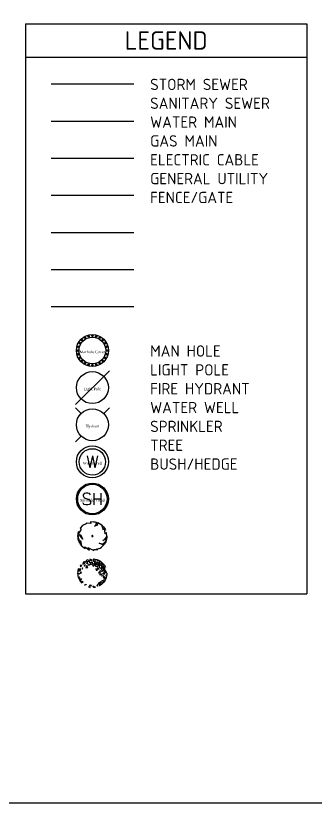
# Paper-space layout 'INFO_SHEET_FOR_STANDARDS' of a CAD drawing. Header units: feet, sheet in inches. Extents: x 0 to 10.7, y 0 to 8.2.
# Drawn here: x 3.77 to 5.69, y 0 to 5.05 of the extents above; entities that cross this region are included whole.
import ezdxf

# ---------------------------------------------------------------- set-up
doc = ezdxf.new("R2010")
doc.units = ezdxf.units.FT
doc.header["$MEASUREMENT"] = 0
doc.linetypes.add('DOT2', pattern=[0.125, 0, -0.125])
doc.layers.add('Construction Lines', color=11, linetype='DOT2', plot=False)
doc.layers.add('Product (Red Only)', color=1, linetype='Continuous')
doc.layers.add('Title Block', color=7, linetype='Continuous')
doc.styles.add('ISO3098B', font='ISO3098B.SHX', dxfattribs={"height": 2})
doc.styles.get("Standard").update_dxf_attribs({"font": 'simplex.shx'})
doc.styles.add('Times', font='times.ttf')
doc.linetypes.add('ELECTRICAL', pattern='A,0.5,-0.2,["ELC",Standard,S=0.1,R=0,X=-0.1,Y=-0.05],-0.2', length=0.9)
doc.linetypes.add('FENCE', pattern='A,0.5,-0.2,["X",Standard,S=0.1,R=0,X=-0.1,Y=-0.05],-0.2', length=0.9)
doc.linetypes.add('GAS_LINE', pattern='A,0.5,-0.2,["GAS",Standard,S=0.1,R=0,X=-0.1,Y=-0.05],-0.25', length=0.95)
doc.linetypes.add('SEWER', pattern='A,0.5,-0.2,["SW",Standard,S=0.1,R=0,X=-0.1,Y=-0.05],-0.2', length=0.9)
doc.linetypes.add('UTILITY', pattern='A,0.5,-0.2,["U",Standard,S=0.1,R=0,X=-0.1,Y=-0.05],-0.2', length=0.9)
doc.linetypes.add('WATER_SUPPLY', pattern='A,0.5,-0.2,["W",Standard,S=0.1,R=0,X=-0.1,Y=-0.05],-0.2', length=0.9)

# ---------------------------------------------------------------- blocks, each defined once
blk = doc.blocks.new('*U469')
for p, q in [((-0.0657, 0.0694), (-0.0803, 0.0519)), ((-0.0412, 0.0808), (-0.0657, 0.0694)), ((-0.0405, 0.0866), (-0.0412, 0.0808)), ((-0.0103, 0.0846), (-0.0405, 0.0866)), ((0.0266, 0.0912), (-0.0123, 0.0948)), ((-0.0123, 0.0948), (-0.0103, 0.0846)), ((0.0136, 0.0668), (0.0226, 0.0727)), ((0.034, 0.0725), (0.0136, 0.0668)), ((0.0226, 0.0727), (0.026, 0.0794)), ((0.026, 0.0794), (0.0266, 0.0912)), ((0.0368, 0.0882), (0.0328, 0.0816)), ((0.0328, 0.0816), (0.034, 0.0725)), ((0.0626, 0.0722), (0.0368, 0.0882)), ((0.0742, 0.0401), (0.0626, 0.0722)), ((-0.0806, 0.001), (-0.0955, -0.0006)), ((-0.0744, 0.0452), (-0.0946, 0.0132)), ((-0.0946, 0.0132), (-0.0781, 0.0077)), ((-0.0632, -0.0198), (-0.0806, 0.001)), ((-0.0803, 0.0519), (-0.0744, 0.0452)), ((-0.0781, 0.0077), (-0.0635, -0.0195)), ((-0.0034, 0.0004), (-0.0035, 0.0001)), ((-0.0035, 0.0001), (-0.0034, 0)), ((-0.0033, 0.0008), (-0.0034, 0.0007)), ((-0.0034, 0.0007), (-0.0034, 0.0005)), ((-0.0034, 0.0005), (-0.0034, 0.0004)), ((-0.003, 0.0003), (-0.0034, 0.0005)), ((-0.0032, 0.0011), (-0.0033, 0.001)), ((-0.0033, 0.001), (-0.0033, 0.0008)), ((-0.0027, 0.0008), (-0.0033, 0.001)), ((-0.0031, 0.0016), (-0.0032, 0.0014)), ((-0.0032, 0.0014), (-0.003, 0.0012)), ((-0.0031, 0.0011), (-0.0032, 0.0011)), ((-0.003, 0.0017), (-0.0031, 0.0016)), ((-0.003, 0.0012), (-0.0031, 0.0011)), ((-0.0027, 0.0021), (-0.003, 0.0018)), ((-0.003, 0.0018), (-0.003, 0.0017)), ((-0.0028, 0.0014), (-0.003, 0.0017)), ((-0.0016, 0.0002), (-0.003, 0.0003)), ((-0.0026, 0.0012), (-0.0028, 0.0014)), ((-0.0025, 0.0023), (-0.0027, 0.0023)), ((-0.0027, 0.0023), (-0.0027, 0.0022)), ((-0.0027, 0.0022), (-0.0027, 0.0021)), ((-0.0025, 0.0018), (-0.0027, 0.0021)), ((-0.0021, 0.0007), (-0.0027, 0.0008)), ((-0.0023, 0.0011), (-0.0026, 0.0012)), ((-0.0024, 0.0025), (-0.0025, 0.0023)), ((-0.0013, 0.001), (-0.0025, 0.0018)), ((-0.0022, 0.0026), (-0.0024, 0.0025)), ((-0.0019, 0.0021), (-0.0024, 0.0025)), ((-0.0019, 0.001), (-0.0023, 0.0011)), ((-0.0021, 0.0025), (-0.0022, 0.0026)), ((-0.002, 0.0025), (-0.0021, 0.0025)), ((-0.0015, 0.0004), (-0.0021, 0.0007)), ((-0.0019, 0.0029), (-0.002, 0.0028)), ((-0.002, 0.0028), (-0.002, 0.0025)), ((-0.0017, 0.0029), (-0.0019, 0.0029)), ((-0.0014, 0.0016), (-0.0019, 0.0021)), ((-0.0016, 0.0009), (-0.0019, 0.001)), ((-0.0013, 0.0032), (-0.0017, 0.0031)), ((-0.0017, 0.0031), (-0.0017, 0.0029)), ((-0.0017, 0.0026), (-0.0017, 0.0029)), ((-0.0017, 0.0024), (-0.0017, 0.0026)), ((-0.0014, 0.0021), (-0.0017, 0.0024)), ((-0.0014, 0.0006), (-0.0016, 0.0009)), ((-0.0012, 0), (-0.0016, 0.0002)), ((-0.0006, 0.0001), (-0.0015, 0.0004)), ((-0.0011, 0.0018), (-0.0014, 0.0021)), ((-0.0011, 0.0011), (-0.0014, 0.0016)), ((-0.0011, 0.0004), (-0.0014, 0.0006)), ((-0.0011, 0.0033), (-0.0013, 0.0032)), ((-0.0013, 0.0032), (-0.0013, 0.0032)), ((-0.0013, 0.0028), (-0.0013, 0.0032)), ((-0.0007, 0.0015), (-0.0013, 0.0028)), ((-0.0011, 0.0006), (-0.0013, 0.001)), ((-0.001, 0.0033), (-0.0011, 0.0033)), ((-0.001, 0.0016), (-0.0011, 0.0018)), ((-0.0005, 0.0003), (-0.0011, 0.0011)), ((-0.0007, 0.0003), (-0.0011, 0.0004)), ((-0.0008, 0.0034), (-0.001, 0.0033)), ((-0.0009, 0.0013), (-0.001, 0.0016)), ((-0.0007, 0.0009), (-0.0009, 0.0013)), ((-0.0006, 0.0034), (-0.0008, 0.0034)), ((-0.0006, 0.0028), (-0.0008, 0.0034)), ((-0.0006, 0.0011), (-0.0007, 0.0015)), ((-0.0005, 0.0006), (-0.0007, 0.0009)), ((-0.0005, 0.0002), (-0.0007, 0.0003)), ((-0.0006, 0.0032), (-0.0006, 0.0034)), ((-0.0005, 0.0032), (-0.0006, 0.0032)), ((-0.0004, 0.0021), (-0.0006, 0.0028)), ((-0.0003, 0.0035), (-0.0005, 0.0032)), ((-0.0004, 0.0004), (-0.0005, 0.0006)), ((-0.0004, 0.0015), (-0.0004, 0.0021)), ((-0.0002, 0.0005), (-0.0004, 0.0015)), ((-0.0001, 0.0035), (-0.0003, 0.0035)), ((-0.0003, 0.0029), (-0.0002, 0.0031)), ((-0.0002, 0.0025), (-0.0003, 0.0029)), ((-0.0002, 0.0031), (0, 0.0034)), ((0, 0.0021), (-0.0002, 0.0025)), ((-0.0002, 0.0012), (-0.0001, 0.0015)), ((-0.0001, 0.0008), (-0.0002, 0.0012)), ((0, 0.0034), (-0.0001, 0.0035)), ((-0.0001, 0.0015), (0, 0.0018)), ((-0.0001, 0.0006), (-0.0001, 0.0008)), ((0.0001, 0.0035), (0, 0.0034)), ((0, 0.0018), (0, 0.0021)), ((0, 0.0012), (0.0002, 0.0016)), ((0.0004, 0.0034), (0.0001, 0.0035)), ((0.0001, 0.0006), (0.0004, 0.0015)), ((0.0002, 0.0016), (0.0003, 0.003)), ((0.0002, 0.0005), (0.0003, 0.0007)), ((0.0003, 0.003), (0.0005, 0.0034)), ((0.0003, 0.0005), (0.0011, 0.0011)), ((0.0003, 0.0007), (0.0004, 0.0011)), ((0.0005, 0.0034), (0.0004, 0.0034)), ((0.0004, 0.0015), (0.0007, 0.0021)), ((0.0004, 0.0011), (0.0006, 0.0014)), ((0.0004, 0.0004), (0.0006, 0.0005)), ((0.0007, 0.0034), (0.0005, 0.0034)), ((0.0005, 0.0002), (0.0015, 0.0004)), ((0.0006, 0.0014), (0.0009, 0.0016)), ((0.0006, 0.0011), (0.001, 0.0013)), ((0.0006, 0.0005), (0.0009, 0.0007)), ((0.0006, 0.0001), (0.0008, 0.0001)), ((0.0008, 0.0034), (0.0007, 0.0034)), ((0.0007, 0.0021), (0.0008, 0.0027)), ((0.001, 0.0033), (0.0008, 0.0034)), ((0.0008, 0.0027), (0.001, 0.0033)), ((0.0008, 0.0001), (0.0012, 0.0002)), ((0.0009, 0.0016), (0.001, 0.0019)), ((0.0009, 0.0007), (0.0013, 0.0009)), ((0.0011, 0.0032), (0.001, 0.0033)), ((0.001, 0.0013), (0.0018, 0.0025)), ((0.001, 0.0019), (0.0011, 0.0023)), ((0.0011, 0.0031), (0.0011, 0.0032)), ((0.0012, 0.003), (0.0011, 0.0031)), ((0.0011, 0.0023), (0.0012, 0.0026)), ((0.0011, 0.0011), (0.0016, 0.0014)), ((0.0011, 0.0006), (0.0015, 0.0007)), ((0.0014, 0.0032), (0.0012, 0.003)), ((0.0012, 0.0026), (0.0014, 0.0028)), ((0.0012, 0.0002), (0.0015, 0.0002)), ((0.0012, 0), (0.0016, -0.0002)), ((0.0013, 0.0009), (0.0016, 0.001)), ((0.0016, 0.0031), (0.0014, 0.0032)), ((0.0014, 0.0028), (0.0017, 0.003)), ((0.0015, 0.0007), (0.0028, 0.0013)), ((0.0015, 0.0004), (0.0021, 0.0004)), ((0.0015, 0.0002), (0.0018, 0.0001)), ((0.0017, 0.003), (0.0016, 0.0031)), ((0.0016, 0.0014), (0.0021, 0.0019)), ((0.0016, 0.001), (0.0018, 0.0011)), ((0.0018, 0.003), (0.0017, 0.003)), ((0.0021, 0.0027), (0.0018, 0.003)), ((0.0018, 0.0025), (0.0021, 0.0027)), ((0.0018, 0.0011), (0.0021, 0.0014)), ((0.0018, 0.0001), (0.0021, 0)), ((0.0022, 0.0027), (0.0021, 0.0027)), ((0.0021, 0.0019), (0.0025, 0.0024)), ((0.0021, 0.0014), (0.0023, 0.0017)), ((0.0021, 0.0004), (0.0028, 0.0006)), ((0.0021, 0), (0.0025, 0.0002)), ((0.0023, 0.0027), (0.0022, 0.0027)), ((0.0023, 0.0025), (0.0023, 0.0027)), ((0.0025, 0.0024), (0.0023, 0.0025)), ((0.0023, 0.0017), (0.0026, 0.0017)), ((0.0026, 0.0022), (0.0025, 0.0024)), ((0.0025, 0.0021), (0.0026, 0.0022)), ((0.0025, 0.002), (0.0025, 0.0021)), ((0.0028, 0.002), (0.0025, 0.002)), ((0.0025, 0.0002), (0.0029, 0.0003)), ((0.0026, 0.0017), (0.0029, 0.0017)), ((0.0029, 0.0019), (0.0028, 0.002)), ((0.0028, 0.0013), (0.0032, 0.0013)), ((0.0028, 0.0006), (0.0034, 0.0008)), ((0.0029, 0.0017), (0.0029, 0.0019)), ((0.0031, 0.0017), (0.0029, 0.0017)), ((0.0029, 0.0003), (0.0031, 0.0002)), ((0.0032, 0.0013), (0.0031, 0.0017)), ((0.0031, 0.0002), (0.0034, 0)), ((0.0033, 0.0012), (0.0032, 0.0013)), ((0.0032, 0.0013), (0.0032, 0.0013)), ((0.0032, 0.0005), (0.0032, 0.0006)), ((0.0032, 0.0006), (0.0034, 0.0006)), ((0.0035, 0.0003), (0.0032, 0.0005)), ((0.0033, 0.001), (0.0033, 0.0012)), ((0.0034, 0.0008), (0.0033, 0.001)), ((0.0034, 0.0006), (0.0034, 0.0008)), ((0.0034, 0), (0.0035, 0.0001)), ((0.0035, -0.0001), (0.0034, 0)), ((0.0035, 0.0001), (0.0035, 0.0003)), ((0.0802, 0.052), (0.0742, 0.0401)), ((0.0839, 0.0158), (0.0802, 0.052)), ((0.0926, 0.0236), (0.0839, 0.0158)), ((0.0955, -0.0042), (0.0926, 0.0236)), ((-0.0955, -0.0006), (-0.0838, -0.0458)), ((-0.0838, -0.0458), (-0.0781, -0.0302)), ((-0.0781, -0.0302), (-0.0713, -0.0635)), ((-0.0034, 0), (-0.0035, -0.0001)), ((-0.0035, -0.0001), (-0.0035, -0.0003)), ((-0.0035, -0.0003), (-0.0032, -0.0005)), ((-0.0031, -0.0002), (-0.0034, 0)), ((-0.0032, -0.0006), (-0.0034, -0.0006)), ((-0.0034, -0.0006), (-0.0034, -0.0008)), ((-0.0028, -0.0006), (-0.0034, -0.0008)), ((-0.0034, -0.0008), (-0.0033, -0.001)), ((-0.0033, -0.001), (-0.0033, -0.0011)), ((-0.0033, -0.0011), (-0.0032, -0.0013)), ((-0.0032, -0.0005), (-0.0032, -0.0006)), ((-0.0032, -0.0013), (-0.0032, -0.0013)), ((-0.0032, -0.0013), (-0.0031, -0.0017)), ((-0.0028, -0.0013), (-0.0032, -0.0013)), ((-0.0029, -0.0003), (-0.0031, -0.0002)), ((-0.0031, -0.0017), (-0.0029, -0.0017)), ((-0.0025, -0.0002), (-0.0029, -0.0003)), ((-0.0029, -0.0017), (-0.0029, -0.0018)), ((-0.0026, -0.0017), (-0.0029, -0.0017)), ((-0.0029, -0.0018), (-0.0028, -0.002)), ((-0.0021, -0.0004), (-0.0028, -0.0006)), ((-0.0015, -0.0006), (-0.0028, -0.0013)), ((-0.0028, -0.002), (-0.0025, -0.002)), ((-0.0023, -0.0017), (-0.0026, -0.0017)), ((-0.0025, -0.0021), (-0.0026, -0.0022)), ((-0.0026, -0.0022), (-0.0025, -0.0024)), ((-0.0021, 0), (-0.0025, -0.0002)), ((-0.0021, -0.0019), (-0.0025, -0.0024)), ((-0.0025, -0.002), (-0.0025, -0.0021)), ((-0.0025, -0.0024), (-0.0023, -0.0025)), ((-0.0021, -0.0014), (-0.0023, -0.0017)), ((-0.0023, -0.0025), (-0.0023, -0.0026)), ((-0.0023, -0.0026), (-0.0022, -0.0027)), ((-0.0022, -0.0027), (-0.0021, -0.0027)), ((-0.0018, 0), (-0.0021, 0)), ((-0.0015, -0.0004), (-0.0021, -0.0004)), ((-0.0018, -0.0011), (-0.0021, -0.0014)), ((-0.0016, -0.0014), (-0.0021, -0.0019)), ((-0.0018, -0.0025), (-0.0021, -0.0027)), ((-0.0021, -0.0027), (-0.0018, -0.003)), ((-0.0015, -0.0001), (-0.0018, 0)), ((-0.0016, -0.0009), (-0.0018, -0.0011)), ((-0.001, -0.0013), (-0.0018, -0.0025)), ((-0.0018, -0.003), (-0.0017, -0.003)), ((-0.0014, -0.0028), (-0.0017, -0.003)), ((-0.0017, -0.003), (-0.0016, -0.0031)), ((-0.0013, -0.0009), (-0.0016, -0.0009)), ((-0.0011, -0.0011), (-0.0016, -0.0014)), ((-0.0016, -0.0031), (-0.0014, -0.0032)), ((-0.0012, -0.0002), (-0.0015, -0.0001)), ((-0.0005, -0.0002), (-0.0015, -0.0004)), ((-0.0011, -0.0006), (-0.0015, -0.0006)), ((-0.0012, -0.0026), (-0.0014, -0.0028)), ((-0.0014, -0.0032), (-0.0012, -0.003)), ((-0.0009, -0.0007), (-0.0013, -0.0009)), ((-0.0008, -0.0001), (-0.0012, -0.0002)), ((-0.0011, -0.0023), (-0.0012, -0.0026)), ((-0.0012, -0.003), (-0.0011, -0.0031)), ((-0.0003, -0.0005), (-0.0011, -0.0011)), ((-0.001, -0.0019), (-0.0011, -0.0023)), ((-0.0011, -0.0031), (-0.0011, -0.0032)), ((-0.0011, -0.0032), (-0.001, -0.0033)), ((-0.0006, -0.0011), (-0.001, -0.0013)), ((-0.0009, -0.0016), (-0.001, -0.0019)), ((-0.0008, -0.0027), (-0.001, -0.0033)), ((-0.001, -0.0033), (-0.0008, -0.0033)), ((-0.0006, -0.0004), (-0.0009, -0.0007)), ((-0.0006, -0.0014), (-0.0009, -0.0016)), ((-0.0006, -0.0001), (-0.0008, -0.0001)), ((-0.0007, -0.0021), (-0.0008, -0.0027)), ((-0.0008, -0.0033), (-0.0007, -0.0034)), ((-0.0004, -0.0015), (-0.0007, -0.0021)), ((-0.0007, -0.0034), (-0.0005, -0.0034)), ((-0.0004, -0.0003), (-0.0006, -0.0004)), ((-0.0004, -0.0011), (-0.0006, -0.0014)), ((-0.0003, -0.003), (-0.0005, -0.0034)), ((-0.0005, -0.0034), (-0.0004, -0.0034)), ((-0.0001, -0.0006), (-0.0004, -0.0015)), ((-0.0003, -0.0007), (-0.0004, -0.0011)), ((-0.0004, -0.0034), (-0.0001, -0.0035)), ((-0.0002, -0.0005), (-0.0003, -0.0007)), ((-0.0002, -0.0016), (-0.0003, -0.003)), ((0, -0.0012), (-0.0002, -0.0016)), ((-0.0001, -0.0035), (0, -0.0034)), ((0.0001, -0.0015), (0, -0.0018)), ((0, -0.0018), (0, -0.0021)), ((0, -0.0021), (0.0002, -0.0025)), ((0.0002, -0.0031), (0, -0.0034)), ((0, -0.0034), (0.0001, -0.0035)), ((0.0001, -0.0006), (0.0001, -0.0008)), ((0.0001, -0.0008), (0.0002, -0.0012)), ((0.0002, -0.0012), (0.0001, -0.0015)), ((0.0001, -0.0035), (0.0003, -0.0035)), ((0.0002, -0.0005), (0.0004, -0.0015)), ((0.0002, -0.0025), (0.0003, -0.0029)), ((0.0003, -0.0029), (0.0002, -0.0031)), ((0.0003, -0.0035), (0.0005, -0.0032)), ((0.0004, -0.0004), (0.0005, -0.0006)), ((0.0004, -0.0015), (0.0004, -0.0021)), ((0.0004, -0.0021), (0.0006, -0.0028)), ((0.0005, -0.0002), (0.0007, -0.0003)), ((0.0005, -0.0003), (0.0011, -0.0011)), ((0.0005, -0.0006), (0.0007, -0.0009)), ((0.0005, -0.0032), (0.0006, -0.0032)), ((0.0006, -0.0001), (0.0015, -0.0004)), ((0.0006, -0.0011), (0.0007, -0.0015)), ((0.0006, -0.0028), (0.0008, -0.0034)), ((0.0006, -0.0032), (0.0006, -0.0034)), ((0.0006, -0.0034), (0.0008, -0.0034)), ((0.0007, -0.0003), (0.0011, -0.0004)), ((0.0007, -0.0009), (0.0009, -0.0013)), ((0.0007, -0.0015), (0.0013, -0.0028)), ((0.0008, -0.0034), (0.001, -0.0033)), ((0.0009, -0.0013), (0.001, -0.0015)), ((0.001, -0.0015), (0.0011, -0.0018)), ((0.001, -0.0033), (0.0011, -0.0033)), ((0.0011, -0.0004), (0.0014, -0.0006)), ((0.0011, -0.0006), (0.0013, -0.001)), ((0.0011, -0.0011), (0.0014, -0.0016)), ((0.0011, -0.0018), (0.0014, -0.0021)), ((0.0011, -0.0033), (0.0013, -0.0032)), ((0.0013, -0.001), (0.0025, -0.0018)), ((0.0013, -0.0028), (0.0013, -0.0032)), ((0.0013, -0.0032), (0.0013, -0.0031)), ((0.0013, -0.0031), (0.0017, -0.0031)), ((0.0014, -0.0006), (0.0016, -0.0009)), ((0.0014, -0.0016), (0.0019, -0.0021)), ((0.0014, -0.0021), (0.0017, -0.0023)), ((0.0015, -0.0004), (0.0021, -0.0007)), ((0.0016, -0.0002), (0.003, -0.0003)), ((0.0016, -0.0009), (0.0019, -0.001)), ((0.0017, -0.0023), (0.0017, -0.0026)), ((0.0017, -0.0026), (0.0017, -0.0029)), ((0.0017, -0.0031), (0.0017, -0.0029)), ((0.0017, -0.0029), (0.0019, -0.0029)), ((0.0019, -0.001), (0.0023, -0.0011)), ((0.0019, -0.0021), (0.0024, -0.0025)), ((0.0019, -0.0029), (0.002, -0.0028)), ((0.002, -0.0028), (0.002, -0.0025)), ((0.002, -0.0025), (0.0021, -0.0025)), ((0.0021, -0.0007), (0.0027, -0.0008)), ((0.0021, -0.0025), (0.0022, -0.0026)), ((0.0022, -0.0026), (0.0024, -0.0025)), ((0.0023, -0.0011), (0.0026, -0.0012)), ((0.0024, -0.0025), (0.0025, -0.0023)), ((0.0025, -0.0018), (0.0027, -0.0021)), ((0.0025, -0.0023), (0.0027, -0.0023)), ((0.0026, -0.0012), (0.0028, -0.0014)), ((0.0027, -0.0008), (0.0033, -0.001)), ((0.0027, -0.0021), (0.003, -0.0018)), ((0.0027, -0.0022), (0.0027, -0.0021)), ((0.0027, -0.0023), (0.0027, -0.0022)), ((0.0028, -0.0014), (0.003, -0.0017)), ((0.003, -0.0003), (0.0034, -0.0005)), ((0.003, -0.0012), (0.0031, -0.0011)), ((0.0032, -0.0014), (0.003, -0.0012)), ((0.003, -0.0017), (0.0031, -0.0016)), ((0.003, -0.0018), (0.003, -0.0017)), ((0.0031, -0.0011), (0.0032, -0.0011)), ((0.0031, -0.0016), (0.0032, -0.0014)), ((0.0032, -0.0011), (0.0033, -0.001)), ((0.0033, -0.0008), (0.0034, -0.0007)), ((0.0033, -0.001), (0.0033, -0.0008)), ((0.0034, -0.0004), (0.0035, -0.0001)), ((0.0034, -0.0005), (0.0034, -0.0004)), ((0.0034, -0.0007), (0.0034, -0.0005)), ((0.0736, -0.0611), (0.0455, -0.047)), ((0.0455, -0.047), (0.0723, -0.0515)), ((0.0832, -0.0235), (0.0686, -0.0302)), ((0.069, -0.03), (0.0828, -0.0205)), ((0.0723, -0.0515), (0.0897, -0.0328)), ((0.0828, -0.0205), (0.0955, -0.0042)), ((0.0923, -0.0248), (0.0832, -0.0235)), ((0.0897, -0.0328), (0.0923, -0.0248)), ((-0.0713, -0.0635), (-0.0482, -0.0825)), ((-0.0482, -0.0825), (-0.0506, -0.0716)), ((-0.0506, -0.0716), (-0.0186, -0.0937)), ((-0.0186, -0.0937), (-0.0299, -0.0761)), ((-0.0299, -0.0761), (0.0103, -0.095)), ((0.0103, -0.095), (0.0095, -0.0881)), ((0.0095, -0.0881), (0.0362, -0.0885)), ((0.0278, -0.0863), (0.0522, -0.08)), ((0.0362, -0.0885), (0.0278, -0.0863)), ((0.0522, -0.08), (0.0594, -0.0727)), ((0.0594, -0.0727), (0.0736, -0.0611))]:
    blk.add_line(p, q)
at = {"layer": 'Construction Lines', "color": 18}
blk.add_circle((0, 0), 0.0956, dxfattribs=at)
blk = doc.blocks.new('*U470')
for points in [[(-0.0461, 0.0783), (-0.0603, 0.0741), (-0.0642, 0.0601), (-0.05, 0.0678)], [(-0.0464, 0.0548), (-0.0535, 0.05), (-0.0524, 0.0458)], [(-0.0354, 0.0888), (-0.0414, 0.0832), (-0.0315, 0.0762), (-0.0163, 0.0832)], [(-0.0388, 0.0695), (-0.0306, 0.0633), (-0.0322, 0.0723)], [(-0.023, 0.0605), (-0.0251, 0.0534), (-0.018, 0.0542)], [(-0.0153, 0.0765), (-0.0197, 0.0723), (-0.018, 0.0688), (-0.0142, 0.073)], [(-0.0159, 0.0942), (-0.0126, 0.0858), (-0.0039, 0.0816), (-0.0012, 0.0858), (-0.0061, 0.0886)], [(0.0005, 0.073), (-0.0104, 0.0688), (-0.0137, 0.0576), (0.0027, 0.0625)], [(0.0065, 0.0576), (0.0011, 0.052), (0.0093, 0.0479)], [(0.0109, 0.0949), (0.0054, 0.0893), (0.007, 0.0788), (0.0212, 0.0872)], [(0.0114, 0.0688), (0.0256, 0.0709), (0.0311, 0.0633), (0.0158, 0.0625)], [(0.0213, 0.08), (0.0153, 0.0786), (0.0136, 0.0744), (0.0191, 0.0758)], [(0.0142, 0.0506), (0.0142, 0.057), (0.0218, 0.0605), (0.0174, 0.0556)], [(0.0207, 0.0548), (0.0207, 0.0472), (0.036, 0.0415), (0.0376, 0.0542)], [(0.0336, 0.0894), (0.0293, 0.0803), (0.0325, 0.074), (0.0424, 0.0699), (0.0511, 0.0754), (0.0413, 0.0817), (0.0374, 0.0803)], [(0.0376, 0.0667), (0.0371, 0.0625), (0.0404, 0.0611), (0.0404, 0.0667)], [(0.0524, 0.0639), (0.0447, 0.0618), (0.0453, 0.05), (0.0529, 0.0534)], [(0.0603, 0.0741), (0.0576, 0.0629), (0.069, 0.0629)], [(0.0638, 0.0548), (0.0584, 0.05), (0.0731, 0.0444), (0.0758, 0.0514)], [(-0.0912, 0.0143), (-0.0792, 0.0185), (-0.0775, 0.0276), (-0.0841, 0.0283)], [(-0.0708, 0.0519), (-0.0807, 0.0512), (-0.0779, 0.0414)], [(-0.0726, 0.0077), (-0.0803, 0.0056), (-0.0764, -0.0028)], [(-0.0661, 0.0366), (-0.0683, 0.0303), (-0.0634, 0.0324)], [(-0.0366, 0.0514), (-0.0437, 0.036), (-0.0311, 0.0388)], [(0.0289, 0.015), (0.0234, 0.0283), (0.0311, 0.0283)], [(0.036, 0.0367), (0.0349, 0.0297), (0.0447, 0.0262)], [(0.0475, 0.0122), (0.0409, 0.0031), (0.0447, -0.0004), (0.0529, 0.0031)], [(0.0447, 0.0444), (0.0442, 0.0388), (0.0502, 0.0409)], [(0.0611, 0.0136), (0.0562, 0.0101), (0.0507, 0.0171)], [(0.066, 0.0401), (0.0578, 0.0374), (0.0529, 0.0332), (0.06, 0.0248), (0.066, 0.0283), (0.0622, 0.0311)], [(0.0666, 0.0206), (0.0644, 0.0164), (0.0704, 0.0122)], [(0.0709, 0.0381), (0.0666, 0.0367), (0.0682, 0.0311), (0.0698, 0.0325)], [(0.073, 0.0018), (0.0681, -0.0031), (0.0795, -0.0066), (0.0812, -0.0003)], [(0.0835, 0.0415), (0.0748, 0.0325), (0.0731, 0.0185), (0.0851, 0.0038), (0.0955, 0.0031), (0.084, 0.0199), (0.0758, 0.0192), (0.0835, 0.0227)], [(-0.0825, -0.0035), (-0.0923, -0.0042), (-0.0956, 0)], [(-0.0845, -0.0237), (-0.0894, -0.0286), (-0.0878, -0.0377), (-0.0834, -0.03)], [(-0.0792, -0.0374), (-0.071, -0.0381), (-0.0781, -0.0493)], [(0.0633, -0.0067), (0.0524, -0.0123), (0.0524, -0.006)], [(0.0677, -0.0144), (0.0649, -0.0207), (0.0617, -0.0172)], [(0.0746, -0.0466), (0.0675, -0.0557), (0.0636, -0.0473)], [(0.0726, -0.0144), (0.0742, -0.0305), (0.0791, -0.0207)], [(0.0827, -0.0242), (0.0756, -0.0396), (0.0882, -0.0368)], [(0.0914, -0.0108), (0.0887, -0.0165), (0.0947, -0.0129)], [(-0.0768, -0.0568), (-0.0648, -0.0533), (-0.0665, -0.0631)], [(-0.0437, -0.0718), (-0.0404, -0.0767), (-0.053, -0.0795)], [(-0.0215, -0.0894), (-0.0253, -0.0908), (-0.0155, -0.0943)], [(-0.0199, -0.0824), (-0.0111, -0.0768), (-0.0089, -0.0852)], [(0.0024, -0.0868), (0.0073, -0.0924), (0.0215, -0.0931)], [(0.0333, -0.0767), (0.0289, -0.0809), (0.0333, -0.0858), (0.0376, -0.0802)], [(0.0431, -0.0648), (0.0376, -0.0662), (0.0409, -0.0725)], [(0.0489, -0.0758), (0.044, -0.08), (0.05, -0.0814)], [(0.0496, -0.0725), (0.0502, -0.0585), (0.0562, -0.0543), (0.0589, -0.0599)], [(0.0681, -0.067), (0.0725, -0.0593), (0.067, -0.0628)]]:
    blk.add_lwpolyline(points, close=True)
at = {"layer": 'Construction Lines', "color": 18}
blk.add_circle((0, 0), 0.0956, dxfattribs=at)
blk = doc.blocks.new('*U236')
at = {"color": 0, "linetype": 'Continuous'}
for p, q in [((-11, 6), (0, 13)), ((-11, -6), (-11, 6)), ((11, 6), (0, 13)), ((11, -6), (11, 6)), ((-11, -6), (0, -13)), ((11, -6), (0, -13))]:
    blk.add_line(p, q, dxfattribs=at)
for radius in [11.2, 4.69]:
    blk.add_circle((0, 0), radius, dxfattribs=at)
blk.add_arc((0, 0), 7, 250, 160, dxfattribs=at)
blk = doc.blocks.new('*U237')
at = {"color": 0, "linetype": 'Continuous'}
for p, q in [((-11, 6), (0, 13)), ((-11, -6), (-11, 6)), ((11, 6), (0, 13)), ((11, -6), (11, 6)), ((-11, -6), (0, -13)), ((11, -6), (0, -13))]:
    blk.add_line(p, q, dxfattribs=at)
for radius in [11.2, 4.69]:
    blk.add_circle((0, 0), radius, dxfattribs=at)
blk.add_arc((0, 0), 7, 250, 160, dxfattribs=at)
blk = doc.blocks.new('*U238')
at = {"color": 0, "linetype": 'Continuous'}
for p, q in [((-11, 6), (0, 13)), ((-11, -6), (-11, 6)), ((11, 6), (0, 13)), ((11, -6), (11, 6)), ((-11, -6), (0, -13)), ((11, -6), (0, -13))]:
    blk.add_line(p, q, dxfattribs=at)
for radius in [11.2, 4.69]:
    blk.add_circle((0, 0), radius, dxfattribs=at)
blk.add_arc((0, 0), 7, 250, 160, dxfattribs=at)
blk = doc.blocks.new('*U239')
at = {"color": 0, "linetype": 'Continuous'}
for p, q in [((-11, 6), (0, 13)), ((-11, -6), (-11, 6)), ((11, 6), (0, 13)), ((11, -6), (11, 6)), ((-11, -6), (0, -13)), ((11, -6), (0, -13))]:
    blk.add_line(p, q, dxfattribs=at)
for radius in [11.2, 4.69]:
    blk.add_circle((0, 0), radius, dxfattribs=at)
blk.add_arc((0, 0), 7, 250, 160, dxfattribs=at)
blk = doc.blocks.new('*U240')
at = {"color": 0, "linetype": 'Continuous'}
for p, q in [((-11, 6), (0, 13)), ((-11, -6), (-11, 6)), ((11, 6), (0, 13)), ((11, -6), (11, 6)), ((-11, -6), (0, -13)), ((11, -6), (0, -13))]:
    blk.add_line(p, q, dxfattribs=at)
for radius in [11.2, 4.69]:
    blk.add_circle((0, 0), radius, dxfattribs=at)
blk.add_arc((0, 0), 7, 250, 160, dxfattribs=at)
blk = doc.blocks.new('*U241')
at = {"color": 0, "linetype": 'Continuous'}
for p, q in [((-11, 6), (0, 13)), ((-11, -6), (-11, 6)), ((11, 6), (0, 13)), ((11, -6), (11, 6)), ((-11, -6), (0, -13)), ((11, -6), (0, -13))]:
    blk.add_line(p, q, dxfattribs=at)
for radius in [11.2, 4.69]:
    blk.add_circle((0, 0), radius, dxfattribs=at)
blk.add_arc((0, 0), 7, 250, 160, dxfattribs=at)
blk = doc.blocks.new('*U242')
at = {"color": 0, "linetype": 'Continuous'}
for p, q in [((-11, 6), (0, 13)), ((-11, -6), (-11, 6)), ((11, 6), (0, 13)), ((11, -6), (11, 6)), ((-11, -6), (0, -13)), ((11, -6), (0, -13))]:
    blk.add_line(p, q, dxfattribs=at)
for radius in [11.2, 4.69]:
    blk.add_circle((0, 0), radius, dxfattribs=at)
blk.add_arc((0, 0), 7, 250, 160, dxfattribs=at)
blk = doc.blocks.new('*U243')
at = {"color": 0, "linetype": 'Continuous'}
for p, q in [((-11, 6), (0, 13)), ((-11, -6), (-11, 6)), ((11, 6), (0, 13)), ((11, -6), (11, 6)), ((-11, -6), (0, -13)), ((11, -6), (0, -13))]:
    blk.add_line(p, q, dxfattribs=at)
for radius in [11.2, 4.69]:
    blk.add_circle((0, 0), radius, dxfattribs=at)
blk.add_arc((0, 0), 7, 250, 160, dxfattribs=at)
blk = doc.blocks.new('*U244')
at = {"color": 0, "linetype": 'Continuous'}
for p, q in [((-11, 6), (0, 13)), ((-11, -6), (-11, 6)), ((11, 6), (0, 13)), ((11, -6), (11, 6)), ((-11, -6), (0, -13)), ((11, -6), (0, -13))]:
    blk.add_line(p, q, dxfattribs=at)
for radius in [11.2, 4.69]:
    blk.add_circle((0, 0), radius, dxfattribs=at)
blk.add_arc((0, 0), 7, 250, 160, dxfattribs=at)
blk = doc.blocks.new('*U245')
at = {"color": 0, "linetype": 'Continuous'}
for p, q in [((-11, 6), (0, 13)), ((-11, -6), (-11, 6)), ((11, 6), (0, 13)), ((11, -6), (11, 6)), ((-11, -6), (0, -13)), ((11, -6), (0, -13))]:
    blk.add_line(p, q, dxfattribs=at)
for radius in [11.2, 4.69]:
    blk.add_circle((0, 0), radius, dxfattribs=at)
blk.add_arc((0, 0), 7, 250, 160, dxfattribs=at)
blk = doc.blocks.new('*U231')
at = {"color": 0, "linetype": 'Continuous'}
for p, q in [((-11, 6), (0, 13)), ((-11, -6), (-11, 6)), ((11, 6), (0, 13)), ((11, -6), (11, 6)), ((-11, -6), (0, -13)), ((11, -6), (0, -13))]:
    blk.add_line(p, q, dxfattribs=at)
for radius in [11.2, 4.69]:
    blk.add_circle((0, 0), radius, dxfattribs=at)
blk.add_arc((0, 0), 7, 250, 160, dxfattribs=at)
blk = doc.blocks.new('*U232')
at = {"color": 0, "linetype": 'Continuous'}
for p, q in [((-11, 6), (0, 13)), ((-11, -6), (-11, 6)), ((11, 6), (0, 13)), ((11, -6), (11, 6)), ((-11, -6), (0, -13)), ((11, -6), (0, -13))]:
    blk.add_line(p, q, dxfattribs=at)
for radius in [11.2, 4.69]:
    blk.add_circle((0, 0), radius, dxfattribs=at)
blk.add_arc((0, 0), 7, 250, 160, dxfattribs=at)
blk = doc.blocks.new('*U233')
at = {"color": 0, "linetype": 'Continuous'}
for p, q in [((-11, 6), (0, 13)), ((-11, -6), (-11, 6)), ((11, 6), (0, 13)), ((11, -6), (11, 6)), ((-11, -6), (0, -13)), ((11, -6), (0, -13))]:
    blk.add_line(p, q, dxfattribs=at)
for radius in [11.2, 4.69]:
    blk.add_circle((0, 0), radius, dxfattribs=at)
blk.add_arc((0, 0), 7, 250, 160, dxfattribs=at)
blk = doc.blocks.new('*U234')
at = {"color": 0, "linetype": 'Continuous'}
for p, q in [((-11, 6), (0, 13)), ((-11, -6), (-11, 6)), ((11, 6), (0, 13)), ((11, -6), (11, 6)), ((-11, -6), (0, -13)), ((11, -6), (0, -13))]:
    blk.add_line(p, q, dxfattribs=at)
for radius in [11.2, 4.69]:
    blk.add_circle((0, 0), radius, dxfattribs=at)
blk.add_arc((0, 0), 7, 250, 160, dxfattribs=at)
blk = doc.blocks.new('*U235')
at = {"color": 0, "linetype": 'Continuous'}
for p, q in [((-11, 6), (0, 13)), ((-11, -6), (-11, 6)), ((11, 6), (0, 13)), ((11, -6), (11, 6)), ((-11, -6), (0, -13)), ((11, -6), (0, -13))]:
    blk.add_line(p, q, dxfattribs=at)
for radius in [11.2, 4.69]:
    blk.add_circle((0, 0), radius, dxfattribs=at)
blk.add_arc((0, 0), 7, 250, 160, dxfattribs=at)
blk = doc.blocks.new('*U226')
at = {"color": 0, "linetype": 'Continuous'}
for p, q in [((-11, 6), (0, 13)), ((-11, -6), (-11, 6)), ((11, 6), (0, 13)), ((11, -6), (11, 6)), ((-11, -6), (0, -13)), ((11, -6), (0, -13))]:
    blk.add_line(p, q, dxfattribs=at)
for radius in [11.2, 4.69]:
    blk.add_circle((0, 0), radius, dxfattribs=at)
blk.add_arc((0, 0), 7, 250, 160, dxfattribs=at)
blk = doc.blocks.new('*U227')
at = {"color": 0, "linetype": 'Continuous'}
for p, q in [((-11, 6), (0, 13)), ((-11, -6), (-11, 6)), ((11, 6), (0, 13)), ((11, -6), (11, 6)), ((-11, -6), (0, -13)), ((11, -6), (0, -13))]:
    blk.add_line(p, q, dxfattribs=at)
for radius in [11.2, 4.69]:
    blk.add_circle((0, 0), radius, dxfattribs=at)
blk.add_arc((0, 0), 7, 250, 160, dxfattribs=at)
blk = doc.blocks.new('*U228')
at = {"color": 0, "linetype": 'Continuous'}
for p, q in [((-11, 6), (0, 13)), ((-11, -6), (-11, 6)), ((11, 6), (0, 13)), ((11, -6), (11, 6)), ((-11, -6), (0, -13)), ((11, -6), (0, -13))]:
    blk.add_line(p, q, dxfattribs=at)
for radius in [11.2, 4.69]:
    blk.add_circle((0, 0), radius, dxfattribs=at)
blk.add_arc((0, 0), 7, 250, 160, dxfattribs=at)
blk = doc.blocks.new('*U229')
at = {"color": 0, "linetype": 'Continuous'}
for p, q in [((-11, 6), (0, 13)), ((-11, -6), (-11, 6)), ((11, 6), (0, 13)), ((11, -6), (11, 6)), ((-11, -6), (0, -13)), ((11, -6), (0, -13))]:
    blk.add_line(p, q, dxfattribs=at)
for radius in [11.2, 4.69]:
    blk.add_circle((0, 0), radius, dxfattribs=at)
blk.add_arc((0, 0), 7, 250, 160, dxfattribs=at)
blk = doc.blocks.new('*U230')
at = {"color": 0, "linetype": 'Continuous'}
for p, q in [((-11, 6), (0, 13)), ((-11, -6), (-11, 6)), ((11, 6), (0, 13)), ((11, -6), (11, 6)), ((-11, -6), (0, -13)), ((11, -6), (0, -13))]:
    blk.add_line(p, q, dxfattribs=at)
for radius in [11.2, 4.69]:
    blk.add_circle((0, 0), radius, dxfattribs=at)
blk.add_arc((0, 0), 7, 250, 160, dxfattribs=at)
blk = doc.blocks.new('*U222')
at = {"color": 0, "linetype": 'Continuous'}
for p, q in [((-11, 6), (0, 13)), ((-11, -6), (-11, 6)), ((11, 6), (0, 13)), ((11, -6), (11, 6)), ((-11, -6), (0, -13)), ((11, -6), (0, -13))]:
    blk.add_line(p, q, dxfattribs=at)
for radius in [11.2, 4.69]:
    blk.add_circle((0, 0), radius, dxfattribs=at)
blk.add_arc((0, 0), 7, 250, 160, dxfattribs=at)
blk = doc.blocks.new('*U223')
at = {"color": 0, "linetype": 'Continuous'}
for p, q in [((-11, 6), (0, 13)), ((-11, -6), (-11, 6)), ((11, 6), (0, 13)), ((11, -6), (11, 6)), ((-11, -6), (0, -13)), ((11, -6), (0, -13))]:
    blk.add_line(p, q, dxfattribs=at)
for radius in [11.2, 4.69]:
    blk.add_circle((0, 0), radius, dxfattribs=at)
blk.add_arc((0, 0), 7, 250, 160, dxfattribs=at)
blk = doc.blocks.new('*U224')
at = {"color": 0, "linetype": 'Continuous'}
for p, q in [((-11, 6), (0, 13)), ((-11, -6), (-11, 6)), ((11, 6), (0, 13)), ((11, -6), (11, 6)), ((-11, -6), (0, -13)), ((11, -6), (0, -13))]:
    blk.add_line(p, q, dxfattribs=at)
for radius in [11.2, 4.69]:
    blk.add_circle((0, 0), radius, dxfattribs=at)
blk.add_arc((0, 0), 7, 250, 160, dxfattribs=at)
blk = doc.blocks.new('*U225')
at = {"color": 0, "linetype": 'Continuous'}
for p, q in [((-11, 6), (0, 13)), ((-11, -6), (-11, 6)), ((11, 6), (0, 13)), ((11, -6), (11, 6)), ((-11, -6), (0, -13)), ((11, -6), (0, -13))]:
    blk.add_line(p, q, dxfattribs=at)
for radius in [11.2, 4.69]:
    blk.add_circle((0, 0), radius, dxfattribs=at)
blk.add_arc((0, 0), 7, 250, 160, dxfattribs=at)
blk = doc.blocks.new('*U119')
at = {"lineweight": -3}
for radius in [0.106, 0.0883]:
    blk.add_circle((0, 0), radius, dxfattribs=at)
at = {"lineweight": 5}
for name, p, xscale, yscale, zscale, rotation in [('*U231', (-0.0841, 0.0486), 0.0003476824618262516, 0.0003476824618262516, 0.0003476824618262516, 150), ('*U245', (-0.0687, 0.0687), 0.0003476824618262515, 0.0003476824618262515, 0.0003476824618262515, 135), ('*U244', (-0.0486, 0.0841), 0.0003476824618262515, 0.0003476824618262515, 0.0003476824618262515, 120), ('*U243', (-0.0251, 0.0938), 0.0003476824618262515, 0.0003476824618262515, 0.0003476824618262515, 105), ('*U242', (0, 0.0971), 0.0003476824618262515, 0.0003476824618262515, 0.0003476824618262515, 89.99999999999999), ('*U241', (0.0251, 0.0938), 0.0003476824618262516, 0.0003476824618262516, 0.0003476824618262516, 74.99999999999999), ('*U240', (0.0486, 0.0841), 0.0003476824618262515, 0.0003476824618262515, 0.0003476824618262515, 59.99999999999999), ('*U239', (0.0687, 0.0687), 0.0003476824618262516, 0.0003476824618262516, 0.0003476824618262516, 45), ('*U238', (0.0841, 0.0486), 0.0003476824618262516, 0.0003476824618262516, 0.0003476824618262516, 29.99999999999999), ('*U233', (-0.0971, 0), 0.0003476824618262515, 0.0003476824618262515, 0.0003476824618262515, 180), ('*U232', (-0.0938, 0.0251), 0.0003476824618262515, 0.0003476824618262515, 0.0003476824618262515, 165), ('*U237', (0.0938, 0.0251), 0.0003476824618262516, 0.0003476824618262516, 0.0003476824618262516, 15), ('*U234', (-0.0938, -0.0251), 0.0003476824618262516, 0.0003476824618262516, 0.0003476824618262516, 195), ('*U235', (-0.0841, -0.0486), 0.0003476824618262516, 0.0003476824618262516, 0.0003476824618262516, 209.9999999999999), ('*U224', (0.0841, -0.0486), 0.0003476824618262516, 0.0003476824618262516, 0.0003476824618262516, 329.9999999999999), ('*U225', (0.0938, -0.0251), 0.0003476824618262516, 0.0003476824618262516, 0.0003476824618262516, 344.9999999999999), ('*U226', (-0.0687, -0.0687), 0.0003476824618262515, 0.0003476824618262515, 0.0003476824618262515, 225.0000000000001), ('*U227', (-0.0486, -0.0841), 0.0003476824618262516, 0.0003476824618262516, 0.0003476824618262516, 240), ('*U228', (-0.0251, -0.0938), 0.0003476824618262515, 0.0003476824618262515, 0.0003476824618262515, 255), ('*U229', (0, -0.0971), 0.0003476824618262515, 0.0003476824618262515, 0.0003476824618262515, 270), ('*U230', (0.0251, -0.0938), 0.0003476824618262515, 0.0003476824618262515, 0.0003476824618262515, 285), ('*U222', (0.0486, -0.0841), 0.0003476824618262515, 0.0003476824618262515, 0.0003476824618262515, 299.9999999999999), ('*U223', (0.0687, -0.0687), 0.0003476824618262516, 0.0003476824618262516, 0.0003476824618262516, 314.9999999999999)]:
    blk.add_blockref(name, p, dxfattribs=dict(at, xscale=xscale, yscale=yscale, zscale=zscale, rotation=rotation))
at = {"lineweight": 5, "xscale": 0.0003476824618262515, "yscale": 0.0003476824618262515, "zscale": 0.0003476824618262515}
blk.add_blockref('*U236', (0.0971, 0), dxfattribs=at)
at = {"layer": 'Construction Lines', "lineweight": 5, "insert": (0, 0), "char_height": 0.017662, "attachment_point": 2, "style": 'Times'}
blk.add_mtext_dynamic_manual_height_columns('Manhole Cover', width=0.168484, gutter_width=0.4416, heights=[0], dxfattribs=at)
blk = doc.blocks.new('*U120')
at = {"lineweight": -3}
blk.add_lwpolyline([(-0.1124, -0.1124), (0.1124, 0.1124)], dxfattribs=at)
blk.add_circle((0, 0), 0.106, dxfattribs=at)
at = {"layer": 'Construction Lines', "lineweight": 5, "insert": (0, 0), "char_height": 0.01766, "attachment_point": 2, "style": 'Times'}
blk.add_mtext_dynamic_manual_height_columns('Light Pole', width=0.168484, gutter_width=0.4416, heights=[0], dxfattribs=at)
blk = doc.blocks.new('*U121')
at = {"lineweight": -3}
for points in [[(-0.0749, 0.0749), (-0.1124, 0.1124)], [(0.0749, 0.0749), (0.1124, 0.1124)], [(-0.1124, -0.1124), (-0.0749, -0.0749)]]:
    blk.add_lwpolyline(points, dxfattribs=at)
blk.add_circle((0, 0), 0.106, dxfattribs=at)
at = {"layer": 'Construction Lines', "lineweight": 5, "insert": (0, 0), "char_height": 0.01766, "attachment_point": 2, "style": 'Times'}
blk.add_mtext_dynamic_manual_height_columns('Hydrant', width=0.168484, gutter_width=0.4416, heights=[0], dxfattribs=at)
blk = doc.blocks.new('*U122')
at = {"lineweight": -3}
for radius in [0.106, 0.0875]:
    blk.add_circle((0, 0), radius, dxfattribs=at)
at = {"lineweight": -3, "insert": (0, 0), "char_height": 0.0784, "width": 0.118718, "attachment_point": 5}
blk.add_mtext('W', dxfattribs=at)
at = {"layer": 'Construction Lines', "lineweight": -3, "insert": (0, 0), "char_height": 0.01766, "attachment_point": 2, "style": 'Times'}
blk.add_mtext_dynamic_manual_height_columns('Water Well', width=0.168484, gutter_width=0.4416, heights=[0], dxfattribs=at)
blk = doc.blocks.new('*U123')
at = {"lineweight": -3}
for radius in [0.1059, 0.0974]:
    blk.add_circle((0, 0), radius, dxfattribs=at)
at = {"lineweight": -3, "insert": (0, 0), "char_height": 0.07842, "width": 0.118677, "attachment_point": 5}
blk.add_mtext('SH', dxfattribs=at)
at = {"layer": 'Construction Lines', "lineweight": -3, "insert": (0, 0), "char_height": 0.017656, "attachment_point": 2, "style": 'Times'}
blk.add_mtext_dynamic_manual_height_columns('Sprinkler Head', width=0.168426, gutter_width=0.4414, heights=[0], dxfattribs=at)
blk = doc.blocks.new('LEGENDARY')
at = {"color": 18, "linetype": 'Continuous', "lineweight": 25}
for p, q in [((-40.42, 0), (-40.42, -124.05)), ((-40.42, 0), (20.82, 0)), ((20.82, 0), (20.82, -124.05)), ((-40.42, -7.27), (20.82, -7.27)), ((-40.42, -124.05), (20.82, -124.05))]:
    blk.add_line(p, q, dxfattribs=at)
at = {"color": 114, "linetype": 'SEWER', "lineweight": 25, "ltscale": 5}
blk.add_line((-34.82, -13.08), (-16.87, -13.08), dxfattribs=at)
at = {"color": 30, "linetype": 'SEWER', "lineweight": 25, "ltscale": 5}
blk.add_line((-34.82, -21.16), (-16.87, -21.16), dxfattribs=at)
at = {"color": 5, "linetype": 'WATER_SUPPLY', "lineweight": 25, "ltscale": 5}
blk.add_line((-34.82, -29.24), (-16.87, -29.24), dxfattribs=at)
at = {"color": 2, "linetype": 'GAS_LINE', "lineweight": 25, "ltscale": 5}
blk.add_line((-34.82, -37.32), (-16.87, -37.32), dxfattribs=at)
at = {"color": 1, "linetype": 'ELECTRICAL', "lineweight": 25, "ltscale": 5}
blk.add_line((-34.82, -45.4), (-16.87, -45.4), dxfattribs=at)
at = {"color": 14, "linetype": 'UTILITY', "lineweight": 25, "ltscale": 5}
blk.add_line((-34.82, -53.48), (-16.87, -53.48), dxfattribs=at)
at = {"color": 7, "linetype": 'FENCE', "lineweight": 25, "ltscale": 5}
blk.add_line((-34.82, -61.56), (-16.87, -61.56), dxfattribs=at)
at = {"layer": 'Title Block', "xscale": 32.81414399034308, "yscale": 32.81414399034308, "zscale": 32.81414399034308}
for name, p in [('*U119', (-25.85, -71.11)), ('*U120', (-25.85, -79.19)), ('*U121', (-25.85, -87.27)), ('*U122', (-25.85, -95.35)), ('*U123', (-25.85, -103.43)), ('*U469', (-25.85, -111.51)), ('*U470', (-25.85, -119.59))]:
    blk.add_blockref(name, p, dxfattribs=at)
at = {"color": 1, "linetype": 'Continuous', "lineweight": 25, "insert": (-9.8, -3.63), "char_height": 4, "attachment_point": 5, "style": 'ISO3098B'}
blk.add_mtext_dynamic_manual_height_columns('{\\C256;LEGEND}', width=61.2439, gutter_width=10, heights=[0], dxfattribs=at)
at = {"layer": 'Product (Red Only)', "color": 18, "char_height": 2.4605, "attachment_point": 1, "style": 'ISO3098B'}
for s, width, heights, insert in [('STORM SEWER\\PSANITARY SEWER{\\H2.66667x; }\\PWATER MAIN{\\H2.11111x; }\\PGAS MAIN{\\H2.2963x; }\\PELECTRIC CABLE{\\H2.23457x; }\\PGENERAL UTILITY{\\H2.25514x; }\\PFENCE/GATE{\\H2.43876x; }', 34.8408, [0], (-13.28, -11.96)), ('MAN HOLE\\PLIGHT POLE{\\H2.66667x; }\\PFIRE HYDRANT{\\H2.11111x; }\\PWATER WELL{\\H2.2963x; }\\PSPRINKLER{\\H2.23457x; }\\PTREE{\\H2.25514x; }\\PBUSH/HEDGE{\\H2.43876x; }', 28.8663, [57.09], (-13.28, -69.99))]:
    blk.add_mtext_dynamic_manual_height_columns(s, width=width, gutter_width=49.21, heights=heights, dxfattribs=dict(at, insert=insert))

psp = doc.layouts.new('INFO_SHEET_FOR_STANDARDS')

# ---------------------------------------------------------------- linework, layer by layer
at = {"color": 18, "linetype": 'Continuous', "lineweight": 25}
psp.add_lwpolyline([(0.0017, 8.2024), (10.7019, 8.2024), (10.7019, 0.0001), (0.0017, 0.0001)], close=True, dxfattribs=at)

# ---------------------------------------------------------------- block references
at = {"color": 1, "linetype": 'Continuous', "lineweight": 25, "xscale": 0.02948052660013446, "yscale": 0.02948052660013446, "zscale": 0.02948052660013446}
psp.add_blockref('LEGENDARY', (5.0216, 5.0016), dxfattribs=at)

doc.saveas('drawing.dxf')
